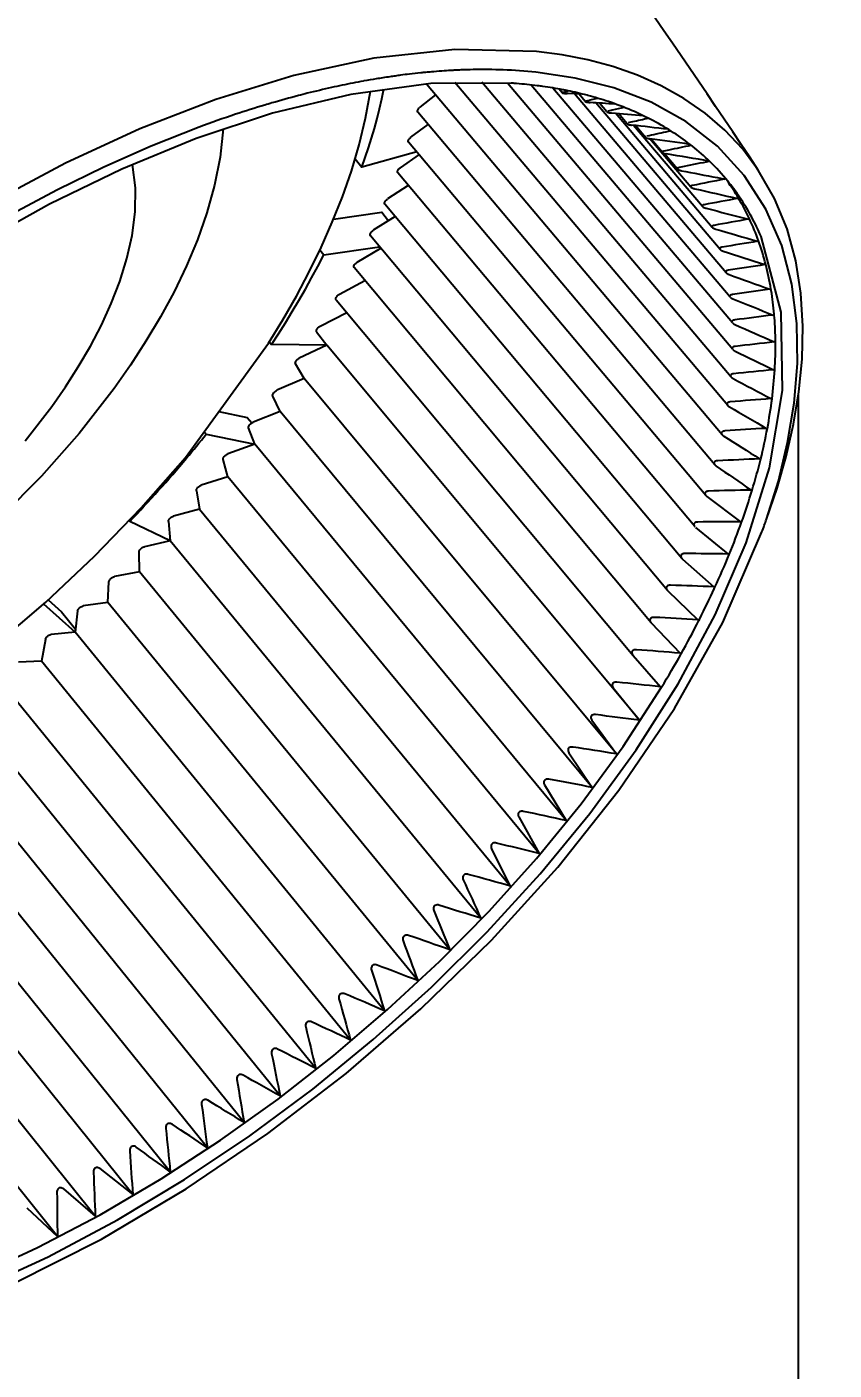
# Model space of a CAD drawing. Header units: millimetres. Extents: x 14 to 828, y 15 to 581.
# Drawn here: x 373.42 to 381.86, y 337.9 to 351.95 of the extents above; entities that cross this region are included whole.
import ezdxf

# ---------------------------------------------------------------- set-up
doc = ezdxf.new("R2010")
doc.units = ezdxf.units.MM
doc.header["$LTSCALE"] = 0.2
doc.layers.get('Defpoints').update_dxf_attribs({"color": 5})
doc.layers.add('1_シンボル', color=2, linetype='Continuous')
doc.layers.add('1_寸法', color=7, linetype='Continuous')
doc.styles.add('Dim', font='simplex.shx', dxfattribs={"width": 0.8, "bigfont": 'extfont2.shx'})
doc.dimstyles.new('1-1', dxfattribs={"dimtxt": 3, "dimasz": 0.75, "dimexe": 0, "dimexo": 1, "dimgap": 0.5, "dimtad": 1, "dimdec": 0, "dimtxsty": 'Dim', "dimblk": 'DOT', "dimcen": 2.5, "dimadec": 0, "dimazin": 0, "dimtfac": 1, "dimtdec": 0, "dimtix": 1, "dimtmove": 2, "dimatfit": 3, "dimldrblk": '引出', "dimfxl": 1, "dimlwd": -1, "dimlwe": -1, "dimarcsym": 0})

# ---------------------------------------------------------------- blocks, each defined once
blk = doc.blocks.new('_Dot')
at = {"color": 0, "linetype": 'ByBlock', "lineweight": -2}
blk.add_line((-0.5, 0), (-1, 0), dxfattribs=at)
at = {"color": 0, "linetype": 'ByBlock', "const_width": 0.5}
blk.add_lwpolyline([(-0.25, 0, 1), (0.25, 0, 1)], format="xyb", close=True, dxfattribs=at)
blk = doc.blocks.new('*D29')
at = {"layer": '1_寸法', "color": 0, "transparency": 16777216}
for p, q in [((381.486, 348.105), (381.486, 332.398)), ((366.629, 337.46), (366.629, 321.753)), ((367.239, 322.19), (380.876, 331.961))]:
    blk.add_line(p, q, dxfattribs=at)
at = {"layer": 'Defpoints', "color": 0, "transparency": 16777216}
for p in [(381.486, 349.335), (366.629, 338.69), (381.486, 332.398)]:
    blk.add_point(p, dxfattribs=at)
at = {"layer": '1_寸法', "color": 0, "transparency": 16777216, "xscale": 0.75, "yscale": 0.75, "zscale": 0.75}
for p, rotation in [((381.486, 332.398), 35.62185174141415), ((366.629, 321.753), 215.6218517414142)]:
    blk.add_blockref('_Dot', p, dxfattribs=dict(at, rotation=rotation))
at = {"layer": '1_寸法', "color": 0, "transparency": 16777216, "insert": (372.893, 328.701), "char_height": 3, "attachment_point": 5, "rotation": 35.6219, "style": 'Dim'}
blk.add_mtext('%%C78', dxfattribs=at)
blk = doc.blocks.new('引出')
at = {"color": 0, "linetype": 'ByBlock', "lineweight": -2}
for p, q in [((-3.864, 1.035), (0, 0)), ((0, 0), (-1, 0))]:
    blk.add_line(p, q, dxfattribs=at)

msp = doc.modelspace()

# ---------------------------------------------------------------- linework, layer by layer
at = {"layer": '1_シンボル', "color": 7}
for points in [[(381.067, 350.454, 0.024719), (374.982, 358.684)], [(373.275, 338.807), (374.196, 339.273), (375.083, 339.798), (375.937, 340.377), (376.755, 341.005), (377.536, 341.679), (378.275, 342.399), (378.969, 343.162), (379.61, 343.969), (380.191, 344.822), (380.697, 345.722), (381.106, 346.668, 0.00464), (381.153, 346.802), (381.277, 347.2), (381.374, 347.605), (381.443, 348.016), (381.477, 348.43), (381.471, 348.847), (381.419, 349.26), (381.312, 349.663), (381.147, 350.046), (380.921, 350.397), (380.639, 350.704), (380.31, 350.96), (379.946, 351.162), (379.557, 351.312), (379.153, 351.415), (378.741, 351.477, 0.016595), (378.399, 351.501, 0.013679), (378.083, 351.504, 0.005107), (377.957, 351.5, 0.002322), (377.898, 351.497, 0.001793), (377.852, 351.495, 0.00368), (377.756, 351.489, 0.003998), (377.647, 351.48, 0.002154), (377.587, 351.475, 0.001787), (377.537, 351.47, 0.004121), (377.418, 351.457, 0.003019), (377.328, 351.445), (377.324, 351.445, 0.001881), (377.267, 351.437, 0.001783), (377.212, 351.429, 0.0045), (377.07, 351.407, 0.003968), (376.941, 351.385), (376.938, 351.384, 0.006566), (376.714, 351.34, 0.003138), (376.603, 351.316, 0.006861), (376.349, 351.256)], [(372.894, 338.745), (373.639, 339.088), (374.363, 339.473), (375.066, 339.895), (375.747, 340.352), (376.406, 340.84), (377.04, 341.36), (377.65, 341.908), (378.232, 342.486), (378.785, 343.091), (379.305, 343.725), (379.788, 344.388), (380.228, 345.08), (380.616, 345.803), (380.94, 346.556), (381.183, 347.339), (381.319, 348.148), (381.307, 348.968), (381.096, 349.76, 0.022306), (380.998, 349.962, 0.025308), (380.871, 350.171, 0.021762), (380.747, 350.338, 0.028967), (380.56, 350.542, 0.024497), (380.379, 350.702, 0.023536), (380.182, 350.844, 0.022429), (379.97, 350.969, 0.021161), (379.742, 351.077, 0.01989), (379.5, 351.169, 0.015908), (379.283, 351.234), (379.276, 351.236, 0.013352), (379.074, 351.283, 0.002831), (379.029, 351.292), (379.022, 351.293, 0.012414), (378.812, 351.328, 0.002661), (378.764, 351.335), (378.758, 351.335, 0.006027), (378.647, 351.348, 0.005669), (378.539, 351.358, 0.002495), (378.489, 351.362), (378.483, 351.362), (377.641, 351.357), (376.806, 351.243), (375.987, 351.047), (375.188, 350.783), (374.408, 350.463), (373.651, 350.096), (372.915, 349.686)], [(376.349, 351.256, 0.002418), (376.257, 351.232, 0.007055), (375.978, 351.155, 0.001796), (375.905, 351.133, 0.007217), (375.6, 351.037, 0.00857), (375.217, 350.902), (374.715, 350.703), (374.221, 350.484), (373.736, 350.246), (373.26, 349.991)], [(379.568, 351.143, 0.000824), (379.308, 351.16)], [(379.665, 351.108, 0.001359), (379.539, 351.081), (379.527, 351.078), (379.495, 351.071)], [(379.868, 351.02, 0.001018), (379.533, 351.05)], [(379.918, 350.993, 0.001596), (379.753, 350.957), (379.735, 350.953), (379.707, 350.947)], [(380.122, 350.88, 0.001118), (379.742, 350.924)], [(380.151, 350.861, 0.001752), (379.95, 350.818), (379.927, 350.812), (379.902, 350.807)], [(380.349, 350.722, 0.001184), (379.934, 350.781)], [(380.363, 350.711, 0.001852), (380.13, 350.662), (380.079, 350.651)], [(380.552, 350.547, 0.001228), (380.108, 350.622)], [(380.555, 350.544, 0.001918), (380.291, 350.49), (380.238, 350.479)], [(380.264, 350.447, -0.00102), (380.64, 350.374), (380.716, 350.358, 0.002287), (380.379, 350.292)], [(372.856, 338.873), (373.528, 339.183), (374.183, 339.527), (374.821, 339.902), (375.441, 340.306), (376.043, 340.737), (376.626, 341.193), (377.189, 341.673), (377.731, 342.176), (378.251, 342.703), (378.746, 343.253), (379.214, 343.826), (379.652, 344.423), (380.055, 345.044, 0.009105), (380.26, 345.394, 0.009573), (380.446, 345.743), (380.454, 345.76, 0.009216), (380.607, 346.075), (380.614, 346.09, 0.010777), (380.763, 346.433, 0.011475), (380.893, 346.772, 0.012289), (381.003, 347.105, 0.013156), (381.093, 347.432, 0.014141), (381.162, 347.751, 0.015246), (381.211, 348.062, 0.016402), (381.24, 348.364, 0.017684), (381.247, 348.656, 0.002338), (381.247, 348.693, 0.016643), (381.234, 348.937), (381.233, 348.947, 0.018466), (381.203, 349.193, 0.001261), (381.2, 349.209, 0.021801), (381.145, 349.467, 0.023019), (381.07, 349.713, 0.024075), (380.974, 349.944, 0.024925), (380.859, 350.161, 0.021678), (380.744, 350.336)], [(380.402, 350.258, -0.001174), (380.85, 350.156, 0.002201), (380.501, 350.091)], [(380.521, 350.054, -0.00113), (380.965, 349.939, 0.002122), (380.604, 349.875)], [(380.62, 349.836, -0.001084), (381.06, 349.708, 0.002051), (380.688, 349.646)], [(380.701, 349.605, -0.001036), (381.134, 349.464, 0.001985), (380.752, 349.405)], [(380.761, 349.361, -0.000985), (381.189, 349.206, 0.001924), (380.796, 349.151)], [(376.652, 349.097), (379.758, 345.377), (380.044, 345.049, 0.001376), (379.588, 345.097)], [(380.802, 349.105, -0.000931), (381.222, 348.937, 0.001868), (380.821, 348.886)], [(380.823, 348.838, -0.000874), (381.235, 348.656, 0.001815), (380.825, 348.609)], [(380.824, 348.56, -0.000814), (381.228, 348.364, 0.001767), (380.809, 348.323)], [(380.804, 348.272, -0.00075), (381.199, 348.063, 0.00172), (380.773, 348.028)], [(380.765, 347.976, -0.000683), (381.15, 347.752, 0.001677), (380.718, 347.725)], [(374.486, 346.785), (374.492, 346.778, 0.015776), (375.086, 347.439, 0.006123), (375.293, 347.691), (375.8, 347.585), (375.518, 347.485)], [(380.706, 347.671, -0.000613), (381.081, 347.433, 0.001636), (380.643, 347.413)], [(380.627, 347.358, -0.00054), (380.991, 347.107, 0.001596), (380.548, 347.096)], [(375.189, 347.099), (375.223, 346.908), (378.476, 342.964, 0.001138), (378.034, 343.087)], [(380.529, 347.039), (380.881, 346.775, 0.001558), (380.434, 346.772)], [(380.412, 346.715), (380.752, 346.437, 0.00152), (380.301, 346.443)], [(380.276, 346.385), (380.603, 346.095, 0.001484), (380.149, 346.111)], [(377.352, 342.393, 0.000679), (377.504, 341.976), (374.263, 345.931), (374.274, 346.146)], [(380.121, 346.052), (380.435, 345.749, 0.001448), (379.98, 345.775)], [(377.022, 342.085, 0.000748), (377.158, 341.66), (373.921, 345.619), (373.593, 345.913)], [(379.948, 345.716), (380.249, 345.4, 0.001412), (379.792, 345.437)], [(379.55, 345.038), (379.823, 344.698, 0.001339), (379.366, 344.758)], [(375.613, 340.94, 0.000986), (375.688, 340.492), (372.469, 344.465), (372.554, 344.709)], [(379.326, 344.698), (379.584, 344.347, 0.001302), (379.129, 344.419)], [(374.87, 340.43, 0.001087), (374.916, 339.976), (371.706, 343.955), (371.59, 344.407), (371.584, 344.414)], [(379.086, 344.359), (379.33, 343.997, 0.001263), (378.877, 344.081)], [(375.244, 340.679, 0.001038), (375.304, 340.228), (372.089, 344.204), (371.886, 344.249)], [(374.493, 340.194, 0.001133), (374.524, 339.737), (371.319, 343.719), (371.447, 343.972)], [(378.831, 344.022), (379.059, 343.65, 0.001223), (378.61, 343.746)], [(373.731, 339.761, 0.001219), (373.736, 339.301), (370.54, 343.288), (370.535, 343.804), (370.523, 343.819)], [(378.561, 343.687), (378.774, 343.305, 0.001181), (378.328, 343.414)], [(374.113, 339.97, 0.001177), (374.131, 339.512), (370.93, 343.496), (370.76, 343.58)], [(377.981, 343.03, 0.000533), (378.164, 342.629, 0.001092), (377.727, 342.764)], [(377.672, 342.708, 0.000608), (377.839, 342.299, 0.001043), (377.409, 342.448)], [(377.504, 341.976, 0.000991), (377.08, 342.138)], [(377.158, 341.66, 0.000937), (376.742, 341.837)], [(376.681, 341.785, 0.000812), (376.802, 341.354, 0.000879), (376.394, 341.544)], [(376.333, 341.493, 0.000874), (376.438, 341.056, 0.000818), (376.039, 341.26)], [(375.976, 341.211, 0.000932), (376.066, 340.769, 0.000754), (375.677, 340.987)], [(375.688, 340.492, 0.000686), (375.309, 340.724)], [(375.304, 340.228, 0.000615), (374.936, 340.473)], [(374.916, 339.976, 0.00054), (374.559, 340.234)]]:
    msp.add_lwpolyline(points, format="xyb", dxfattribs=at)
for points in [[(381.154, 346.801), (381.264, 347.127), (381.359, 347.458), (381.435, 347.794), (381.492, 348.134), (381.526, 348.476), (381.534, 348.821), (381.513, 349.165), (381.459, 349.505), (381.368, 349.837), (381.238, 350.156), (381.067, 350.454), (380.905, 350.672), (380.719, 350.871), (380.512, 351.048), (380.289, 351.203), (380.052, 351.336), (379.803, 351.446), (379.547, 351.536), (379.284, 351.606), (379.017, 351.658), (378.748, 351.694), (377.894, 351.715), (377.044, 351.622), (376.209, 351.442), (375.392, 351.192), (374.596, 350.883), (373.82, 350.525), (373.067, 350.123)], [(373.079, 345.48), (373.613, 345.935), (374.125, 346.415), (374.613, 346.919), (375.074, 347.448), (375.944, 348.642), (376.093, 348.887), (376.235, 349.135), (376.369, 349.388), (376.495, 349.645), (376.611, 349.907), (376.717, 350.173), (376.811, 350.443), (376.893, 350.718), (376.96, 350.997), (377.011, 351.278)], [(376.849, 350.572), (376.921, 350.484), (376.956, 350.584), (376.989, 350.685), (377.021, 350.787), (377.051, 350.889), (377.079, 350.991), (377.105, 351.094), (377.129, 351.198), (377.151, 351.302)], [(377.691, 351.24), (377.528, 351.111)], [(380.69, 347.684), (377.597, 351.351)], [(380.747, 347.99), (377.893, 351.369)], [(380.783, 348.288), (378.176, 351.373)], [(380.8, 348.577), (378.442, 351.363)], [(380.797, 348.855), (378.691, 351.342)], [(380.774, 349.123), (378.919, 351.311)], [(379.014, 351.262), (378.983, 351.299)], [(379.016, 351.261), (379.021, 351.259), (379.027, 351.257), (379.032, 351.256), (379.038, 351.256), (379.044, 351.255), (379.05, 351.254), (379.055, 351.254), (379.061, 351.253), (379.067, 351.253)], [(379.023, 351.268), (379.062, 351.276), (379.079, 351.28)], [(379.228, 351.246), (379.067, 351.253)], [(380.731, 349.379), (379.145, 351.25)], [(379.257, 351.171), (379.192, 351.248)], [(380.614, 347.37), (377.505, 351.06), (377.502, 351.066), (377.502, 351.073), (377.504, 351.081), (377.508, 351.088), (377.512, 351.095), (377.517, 351.101), (377.522, 351.106), (377.528, 351.111)], [(379.257, 351.171), (379.262, 351.168), (379.267, 351.166), (379.272, 351.165), (379.277, 351.164), (379.282, 351.163), (379.287, 351.162), (379.292, 351.162), (379.298, 351.161), (379.303, 351.161), (379.308, 351.16)], [(379.267, 351.178), (379.302, 351.186), (379.309, 351.187), (379.386, 351.204)], [(380.668, 349.623), (379.367, 351.156)], [(379.484, 351.062), (379.407, 351.154)], [(379.484, 351.062), (379.486, 351.06), (379.492, 351.058), (379.498, 351.056), (379.503, 351.055), (379.509, 351.053), (379.515, 351.052), (379.521, 351.052), (379.527, 351.051), (379.533, 351.05)], [(380.586, 349.854), (379.573, 351.047)], [(379.695, 350.937), (379.604, 351.044)], [(375.47, 350.884), (375.439, 350.587), (375.38, 350.294), (375.3, 350.007), (375.201, 349.725), (375.086, 349.45), (374.957, 349.181), (374.815, 348.919), (374.662, 348.662), (374.5, 348.412), (374.329, 348.168), (373.963, 347.699), (373.57, 347.253), (373.151, 346.831)], [(377.434, 350.797), (377.614, 350.931)], [(379.696, 350.936), (379.701, 350.933), (379.706, 350.931), (379.711, 350.929), (379.716, 350.928), (379.721, 350.927), (379.726, 350.926), (379.732, 350.925), (379.737, 350.924), (379.742, 350.924)], [(380.484, 350.072), (379.762, 350.921)], [(379.889, 350.795), (379.784, 350.919)], [(380.518, 347.05), (377.409, 350.744), (377.406, 350.751), (377.406, 350.758), (377.409, 350.766), (377.413, 350.774), (377.418, 350.781), (377.423, 350.787), (377.428, 350.792), (377.434, 350.797)], [(379.89, 350.802), (379.888, 350.801)], [(379.888, 350.797), (379.889, 350.795), (379.893, 350.792), (379.898, 350.789), (379.903, 350.788), (379.908, 350.786), (379.913, 350.785), (379.918, 350.783), (379.923, 350.782), (379.929, 350.781), (379.934, 350.781)], [(380.363, 350.275), (379.934, 350.78)], [(380.065, 350.637), (379.944, 350.779)], [(377.494, 350.643), (376.921, 350.484)], [(377.518, 350.615), (377.321, 350.477)], [(380.079, 350.651), (380.077, 350.65), (380.074, 350.65), (380.072, 350.649), (380.07, 350.648), (380.068, 350.647), (380.066, 350.646), (380.064, 350.644), (380.063, 350.642), (380.064, 350.639), (380.065, 350.637), (380.069, 350.634), (380.073, 350.631), (380.078, 350.629), (380.083, 350.628), (380.088, 350.626), (380.093, 350.625), (380.098, 350.624), (380.103, 350.623), (380.108, 350.622)], [(380.223, 350.464), (380.084, 350.627)], [(373.398, 347.623), (373.677, 347.982), (373.82, 348.185), (373.954, 348.395), (374.08, 348.61), (374.195, 348.83), (374.298, 349.057), (374.387, 349.289), (374.461, 349.527), (374.516, 349.769), (374.548, 350.016), (374.552, 350.266), (374.522, 350.513)], [(380.403, 346.724), (377.295, 350.423), (377.292, 350.429), (377.292, 350.437), (377.294, 350.445), (377.299, 350.453), (377.304, 350.461), (377.31, 350.467), (377.315, 350.472), (377.321, 350.477)], [(380.238, 350.479), (380.236, 350.478), (380.233, 350.478), (380.231, 350.477), (380.228, 350.476), (380.226, 350.475), (380.224, 350.473), (380.222, 350.471), (380.221, 350.469), (380.222, 350.466), (380.223, 350.464), (380.227, 350.46), (380.232, 350.457), (380.237, 350.455), (380.243, 350.453), (380.248, 350.451), (380.253, 350.45), (380.259, 350.448), (380.264, 350.447)], [(377.403, 350.293), (377.19, 350.152)], [(380.379, 350.292), (380.373, 350.291), (380.371, 350.29), (380.369, 350.289), (380.367, 350.288), (380.365, 350.287), (380.363, 350.286), (380.362, 350.284), (380.361, 350.282), (380.361, 350.279), (380.361, 350.277), (380.363, 350.275), (380.367, 350.271), (380.371, 350.268), (380.376, 350.266), (380.381, 350.264), (380.386, 350.262), (380.392, 350.261), (380.397, 350.259), (380.402, 350.258)], [(380.268, 346.392), (377.161, 350.096), (377.158, 350.103), (377.158, 350.111), (377.161, 350.119), (377.164, 350.126), (377.168, 350.132), (377.173, 350.137), (377.178, 350.142), (377.184, 350.147), (377.19, 350.152)], [(376.623, 349.939), (377.128, 350.012), (377.2, 349.923)], [(380.501, 350.091), (380.498, 350.09), (380.495, 350.089), (380.492, 350.088), (380.489, 350.087), (380.486, 350.085), (380.484, 350.083), (380.482, 350.081), (380.481, 350.078), (380.482, 350.075), (380.484, 350.072), (380.487, 350.068), (380.492, 350.065), (380.496, 350.063), (380.501, 350.061), (380.506, 350.059), (380.511, 350.057), (380.516, 350.055), (380.521, 350.054)], [(377.27, 349.966), (377.04, 349.823)], [(380.604, 349.875), (380.601, 349.875), (380.598, 349.874), (380.594, 349.873), (380.591, 349.871), (380.588, 349.87), (380.585, 349.867), (380.583, 349.864), (380.583, 349.861), (380.584, 349.857), (380.586, 349.854), (380.589, 349.851), (380.593, 349.848), (380.597, 349.845), (380.602, 349.843), (380.606, 349.841), (380.611, 349.839), (380.616, 349.838), (380.62, 349.836)], [(380.116, 346.057), (377.009, 349.766), (377.006, 349.773), (377.007, 349.781), (377.009, 349.789), (377.013, 349.796), (377.017, 349.803), (377.022, 349.808), (377.028, 349.813), (377.034, 349.818), (377.04, 349.823)], [(376.447, 348.761), (376.554, 348.621), (375.975, 348.628), (376.049, 348.742), (376.121, 348.857), (376.192, 348.973), (376.262, 349.09), (376.329, 349.208), (376.395, 349.326), (376.46, 349.446), (376.522, 349.567), (377.106, 349.651)], [(376.481, 349.618), (376.522, 349.567)], [(376.872, 349.491), (377.119, 349.635)], [(380.688, 349.646), (380.684, 349.646), (380.681, 349.645), (380.677, 349.644), (380.673, 349.642), (380.67, 349.64), (380.667, 349.637), (380.665, 349.634), (380.665, 349.63), (380.666, 349.627), (380.668, 349.623), (380.671, 349.62), (380.675, 349.617), (380.679, 349.614), (380.683, 349.612), (380.687, 349.61), (380.692, 349.608), (380.696, 349.607), (380.701, 349.605)], [(376.839, 349.433), (376.836, 349.44), (376.837, 349.448), (376.84, 349.457), (376.844, 349.464), (376.848, 349.47), (376.854, 349.476), (376.859, 349.481), (376.866, 349.486), (376.872, 349.491)], [(379.945, 345.719), (376.839, 349.433)], [(376.687, 349.156), (376.95, 349.3)], [(380.752, 349.405), (380.748, 349.404), (380.744, 349.403), (380.74, 349.402), (380.736, 349.4), (380.732, 349.398), (380.729, 349.395), (380.727, 349.391), (380.727, 349.387), (380.728, 349.383), (380.731, 349.379), (380.734, 349.376), (380.737, 349.373), (380.741, 349.371), (380.745, 349.368), (380.749, 349.366), (380.753, 349.364), (380.757, 349.363), (380.761, 349.361)], [(376.652, 349.097), (376.649, 349.104), (376.649, 349.113), (376.652, 349.122), (376.657, 349.129), (376.662, 349.136), (376.667, 349.142), (376.673, 349.147), (376.68, 349.152), (376.687, 349.156)], [(380.796, 349.151), (380.792, 349.15), (380.789, 349.149), (380.785, 349.148), (380.782, 349.147), (380.778, 349.145), (380.775, 349.143), (380.772, 349.14), (380.77, 349.137)], [(380.774, 349.123), (380.777, 349.12), (380.78, 349.117), (380.783, 349.115), (380.787, 349.113), (380.791, 349.11), (380.794, 349.109), (380.798, 349.107), (380.802, 349.105)], [(376.485, 348.821), (376.764, 348.963)], [(380.821, 348.886), (380.817, 348.885), (380.813, 348.884), (380.809, 348.883), (380.805, 348.882), (380.802, 348.88), (380.798, 348.878), (380.795, 348.875), (380.793, 348.872), (380.792, 348.868)], [(380.797, 348.855), (380.8, 348.853), (380.803, 348.85), (380.806, 348.847), (380.809, 348.845), (380.812, 348.843), (380.816, 348.841), (380.819, 348.84), (380.823, 348.838)], [(376.447, 348.761), (376.444, 348.769), (376.445, 348.778), (376.449, 348.786), (376.453, 348.794), (376.459, 348.801), (376.464, 348.806), (376.471, 348.812), (376.478, 348.817), (376.485, 348.821)], [(375.952, 348.656), (375.975, 348.628)], [(379.823, 344.698), (376.554, 348.621), (376.266, 348.485)], [(380.825, 348.609), (380.821, 348.609), (380.817, 348.608), (380.813, 348.607), (380.809, 348.606), (380.805, 348.604), (380.801, 348.602), (380.798, 348.599), (380.796, 348.596), (380.795, 348.592)], [(380.8, 348.577), (380.803, 348.574), (380.805, 348.572), (380.808, 348.569), (380.811, 348.567), (380.814, 348.565), (380.817, 348.563), (380.82, 348.562), (380.823, 348.56)], [(376.226, 348.426), (376.223, 348.433), (376.225, 348.442), (376.229, 348.451), (376.234, 348.459), (376.239, 348.465), (376.245, 348.471), (376.252, 348.476), (376.259, 348.481), (376.266, 348.485)], [(376.318, 348.274), (376.226, 348.426)], [(380.809, 348.323), (380.805, 348.323), (380.801, 348.322), (380.797, 348.321), (380.793, 348.32), (380.789, 348.318), (380.785, 348.316), (380.782, 348.313), (380.779, 348.31), (380.777, 348.306), (380.777, 348.302)], [(380.783, 348.288), (380.786, 348.286), (380.788, 348.284), (380.79, 348.281), (380.793, 348.279), (380.796, 348.277), (380.799, 348.276), (380.801, 348.274), (380.804, 348.272)], [(375.988, 348.09), (375.987, 348.098), (375.988, 348.106), (375.991, 348.114), (375.995, 348.12), (376, 348.126), (376.006, 348.132), (376.012, 348.137), (376.018, 348.142), (376.025, 348.146), (376.032, 348.15)], [(379.584, 344.347), (376.318, 348.274), (376.032, 348.15)], [(379.33, 343.997), (376.067, 347.928), (375.988, 348.09)], [(380.773, 348.028), (380.769, 348.028), (380.765, 348.027), (380.76, 348.026), (380.756, 348.025), (380.752, 348.023), (380.748, 348.021), (380.745, 348.018), (380.742, 348.015), (380.74, 348.011), (380.74, 348.006), (380.74, 348.004), (380.74, 348.002), (380.741, 348), (380.742, 347.998), (380.743, 347.996), (380.744, 347.994), (380.745, 347.992), (380.747, 347.99), (380.749, 347.988), (380.751, 347.986), (380.753, 347.984), (380.755, 347.982), (380.758, 347.98), (380.76, 347.979), (380.763, 347.977), (380.765, 347.976)], [(375.424, 347.929), (375.722, 347.867), (375.769, 347.809)], [(376.067, 347.928), (375.782, 347.816)], [(375.736, 347.757), (375.735, 347.765), (375.737, 347.773), (375.74, 347.78), (375.745, 347.787), (375.75, 347.793), (375.755, 347.799), (375.761, 347.804), (375.768, 347.809), (375.775, 347.813), (375.782, 347.816)], [(379.059, 343.65), (375.8, 347.585), (375.736, 347.757)], [(375.271, 347.718), (375.293, 347.691)], [(380.718, 347.725), (380.713, 347.724), (380.709, 347.723), (380.704, 347.722), (380.7, 347.721), (380.696, 347.719), (380.692, 347.717), (380.688, 347.715), (380.685, 347.711), (380.683, 347.707), (380.682, 347.703), (380.682, 347.7), (380.683, 347.698), (380.683, 347.695), (380.684, 347.693), (380.686, 347.69), (380.687, 347.688), (380.688, 347.686), (380.69, 347.684), (380.692, 347.682), (380.694, 347.68), (380.696, 347.678), (380.699, 347.676), (380.701, 347.674), (380.704, 347.672), (380.706, 347.671)], [(375.469, 347.426), (375.469, 347.434), (375.471, 347.442), (375.475, 347.45), (375.479, 347.456), (375.485, 347.462), (375.49, 347.468), (375.497, 347.473), (375.503, 347.478), (375.51, 347.482), (375.518, 347.485)], [(375.518, 347.244), (375.469, 347.426)], [(380.643, 347.413), (380.637, 347.413), (380.632, 347.412), (380.627, 347.411), (380.623, 347.41), (380.618, 347.408), (380.613, 347.405), (380.61, 347.401), (380.607, 347.397), (380.605, 347.392), (380.605, 347.387), (380.606, 347.385), (380.606, 347.382), (380.607, 347.38), (380.608, 347.378), (380.609, 347.376), (380.611, 347.374), (380.612, 347.372), (380.614, 347.37), (380.615, 347.368), (380.617, 347.367), (380.619, 347.365), (380.621, 347.363), (380.623, 347.361), (380.625, 347.36), (380.627, 347.358)], [(378.774, 343.305), (375.518, 347.244), (375.24, 347.157)], [(375.189, 347.099), (375.189, 347.107), (375.192, 347.115), (375.196, 347.122), (375.2, 347.129), (375.206, 347.135), (375.212, 347.14), (375.218, 347.145), (375.225, 347.15), (375.232, 347.154), (375.24, 347.157)], [(380.548, 347.096), (380.543, 347.095), (380.537, 347.095), (380.532, 347.093), (380.527, 347.092), (380.522, 347.09), (380.518, 347.087), (380.514, 347.084), (380.511, 347.079), (380.509, 347.074), (380.509, 347.069), (380.509, 347.066), (380.51, 347.064), (380.511, 347.061), (380.512, 347.059), (380.513, 347.056), (380.514, 347.054), (380.516, 347.052), (380.518, 347.05), (380.519, 347.048), (380.521, 347.047), (380.522, 347.045), (380.524, 347.043), (380.526, 347.042), (380.527, 347.041), (380.529, 347.039)], [(375.223, 346.908), (374.949, 346.833)], [(378.164, 342.629), (374.915, 346.576), (374.492, 346.778)], [(374.896, 346.776), (374.915, 346.576), (374.645, 346.514)], [(374.896, 346.776), (374.897, 346.784), (374.899, 346.792), (374.903, 346.799), (374.908, 346.806), (374.914, 346.812), (374.92, 346.817), (374.927, 346.822), (374.934, 346.826), (374.941, 346.83), (374.949, 346.833)], [(380.434, 346.772), (380.428, 346.772), (380.423, 346.771), (380.418, 346.77), (380.413, 346.769), (380.408, 346.766), (380.403, 346.764), (380.399, 346.76), (380.395, 346.756), (380.393, 346.751), (380.393, 346.746), (380.393, 346.743), (380.394, 346.74), (380.395, 346.737), (380.396, 346.734), (380.397, 346.731), (380.399, 346.728), (380.401, 346.726), (380.403, 346.724)], [(374.59, 346.458), (374.592, 346.466), (374.595, 346.474), (374.599, 346.481), (374.604, 346.488), (374.61, 346.494), (374.616, 346.499), (374.623, 346.504), (374.63, 346.508), (374.638, 346.512), (374.646, 346.514)], [(374.594, 346.25), (374.59, 346.458)], [(380.301, 346.443), (380.295, 346.443), (380.289, 346.442), (380.283, 346.441), (380.277, 346.44), (380.272, 346.437), (380.267, 346.434), (380.262, 346.429), (380.259, 346.424), (380.258, 346.418), (380.258, 346.412), (380.259, 346.409), (380.26, 346.407), (380.261, 346.404), (380.262, 346.402), (380.264, 346.399), (380.265, 346.397), (380.267, 346.395), (380.268, 346.392), (380.276, 346.385)], [(374.274, 346.146), (374.276, 346.155), (374.279, 346.162), (374.284, 346.169), (374.289, 346.176), (374.295, 346.182), (374.301, 346.187), (374.308, 346.192), (374.315, 346.196), (374.323, 346.199), (374.331, 346.201)], [(377.839, 342.299), (374.594, 346.25), (374.331, 346.201)], [(380.149, 346.111), (380.143, 346.11), (380.137, 346.11), (380.131, 346.109), (380.125, 346.107), (380.119, 346.105), (380.114, 346.101), (380.11, 346.097), (380.107, 346.092), (380.105, 346.086), (380.105, 346.08), (380.106, 346.077), (380.106, 346.074), (380.107, 346.071), (380.109, 346.068), (380.11, 346.065), (380.112, 346.062), (380.114, 346.06), (380.116, 346.057)], [(380.116, 346.057), (380.121, 346.052)], [(373.638, 345.959), (373.778, 345.834), (373.925, 345.653)], [(374.263, 345.931), (374.006, 345.895)], [(373.947, 345.842), (373.921, 345.619), (373.671, 345.597)], [(373.947, 345.842), (373.949, 345.85), (373.953, 345.857), (373.958, 345.864), (373.963, 345.871), (373.969, 345.877), (373.975, 345.882), (373.982, 345.886), (373.99, 345.89), (373.998, 345.893), (374.006, 345.895)], [(379.98, 345.775), (379.973, 345.775), (379.967, 345.774), (379.961, 345.773), (379.955, 345.772), (379.949, 345.769), (379.944, 345.766), (379.939, 345.762), (379.936, 345.757), (379.934, 345.75), (379.933, 345.744), (379.934, 345.741), (379.935, 345.737), (379.936, 345.734), (379.937, 345.731), (379.939, 345.728), (379.941, 345.725), (379.943, 345.722), (379.945, 345.719)], [(379.945, 345.719), (379.948, 345.716)], [(373.611, 345.545), (373.569, 345.316), (373.328, 345.307)], [(373.611, 345.545), (373.613, 345.553), (373.617, 345.56), (373.622, 345.567), (373.628, 345.574), (373.634, 345.579), (373.64, 345.584), (373.647, 345.589), (373.655, 345.593), (373.663, 345.595), (373.671, 345.597)], [(379.792, 345.437), (379.783, 345.437), (379.775, 345.436), (379.766, 345.434), (379.758, 345.43), (379.751, 345.425), (379.746, 345.417), (379.744, 345.409), (379.745, 345.4), (379.748, 345.392), (379.752, 345.384), (379.758, 345.377)], [(376.802, 341.354), (373.569, 345.316)], [(379.588, 345.097), (379.579, 345.098), (379.57, 345.097), (379.561, 345.095), (379.553, 345.091), (379.546, 345.086), (379.541, 345.079), (379.538, 345.07), (379.539, 345.062), (379.541, 345.053), (379.545, 345.045), (379.55, 345.038)], [(376.066, 340.769), (372.842, 344.738), (372.913, 344.978)], [(376.438, 341.056), (373.21, 345.022), (372.976, 345.027)], [(379.366, 344.758), (379.358, 344.758), (379.349, 344.758), (379.34, 344.756), (379.331, 344.752), (379.324, 344.747), (379.319, 344.74), (379.316, 344.732), (379.316, 344.723), (379.318, 344.714), (379.321, 344.706), (379.326, 344.698)], [(379.129, 344.419), (379.12, 344.419), (379.111, 344.419), (379.102, 344.417), (379.094, 344.414), (379.086, 344.409), (379.08, 344.402), (379.077, 344.394), (379.077, 344.385), (379.078, 344.376), (379.082, 344.367), (379.086, 344.359)], [(378.877, 344.081), (378.868, 344.082), (378.859, 344.082), (378.849, 344.081), (378.841, 344.077), (378.833, 344.072), (378.827, 344.065), (378.824, 344.057), (378.823, 344.048), (378.824, 344.039), (378.827, 344.03), (378.831, 344.022)], [(378.609, 343.746), (378.6, 343.747), (378.591, 343.747), (378.582, 343.746), (378.573, 343.743), (378.565, 343.738), (378.559, 343.731), (378.555, 343.723), (378.554, 343.714), (378.555, 343.705), (378.557, 343.696), (378.561, 343.687)], [(378.328, 343.414), (378.319, 343.416), (378.31, 343.416), (378.301, 343.415), (378.292, 343.412), (378.284, 343.407), (378.277, 343.401), (378.273, 343.392), (378.272, 343.383), (378.272, 343.374), (378.274, 343.365), (378.278, 343.356)], [(378.476, 342.964), (378.278, 343.356)], [(378.034, 343.087), (378.024, 343.089), (378.014, 343.089), (378.004, 343.088), (377.994, 343.084), (377.986, 343.078), (377.98, 343.07), (377.977, 343.06), (377.976, 343.049), (377.978, 343.039), (377.981, 343.03)], [(377.727, 342.764), (377.717, 342.767), (377.707, 342.767), (377.697, 342.766), (377.687, 342.763), (377.679, 342.757), (377.672, 342.748), (377.669, 342.739), (377.668, 342.728), (377.669, 342.718), (377.672, 342.708)], [(377.409, 342.448), (377.399, 342.451), (377.389, 342.452), (377.379, 342.451), (377.369, 342.447), (377.36, 342.442), (377.354, 342.433), (377.35, 342.424), (377.349, 342.413), (377.349, 342.403), (377.352, 342.393)], [(377.08, 342.138), (377.07, 342.141), (377.06, 342.143), (377.05, 342.142), (377.04, 342.139), (377.031, 342.133), (377.024, 342.125), (377.02, 342.116), (377.019, 342.105), (377.019, 342.095), (377.022, 342.085)], [(376.742, 341.837), (376.732, 341.84), (376.722, 341.842), (376.711, 341.841), (376.701, 341.838), (376.692, 341.833), (376.686, 341.825), (376.681, 341.816), (376.679, 341.805), (376.679, 341.795), (376.681, 341.785)], [(376.394, 341.544), (376.385, 341.547), (376.374, 341.549), (376.364, 341.549), (376.354, 341.547), (376.345, 341.541), (376.338, 341.534), (376.333, 341.524), (376.331, 341.514), (376.331, 341.504), (376.333, 341.493)], [(376.039, 341.26), (376.029, 341.264), (376.019, 341.266), (376.009, 341.266), (375.999, 341.264), (375.99, 341.259), (375.983, 341.251), (375.978, 341.242), (375.975, 341.232), (375.975, 341.222), (375.976, 341.211)], [(375.677, 340.987), (375.667, 340.991), (375.657, 340.993), (375.647, 340.994), (375.637, 340.992), (375.628, 340.987), (375.62, 340.98), (375.615, 340.97), (375.613, 340.96), (375.612, 340.95), (375.613, 340.94)], [(375.309, 340.724), (375.3, 340.729), (375.29, 340.732), (375.279, 340.732), (375.269, 340.73), (375.26, 340.726), (375.252, 340.719), (375.247, 340.71), (375.244, 340.7), (375.243, 340.689), (375.244, 340.679)], [(374.936, 340.473), (374.927, 340.478), (374.917, 340.481), (374.907, 340.482), (374.896, 340.481), (374.887, 340.477), (374.88, 340.469), (374.874, 340.461), (374.871, 340.451), (374.87, 340.44), (374.87, 340.43)], [(374.559, 340.234), (374.551, 340.239), (374.542, 340.243), (374.533, 340.245), (374.524, 340.245), (374.515, 340.242), (374.507, 340.237), (374.501, 340.23), (374.497, 340.221), (374.494, 340.212), (374.493, 340.203), (374.493, 340.194)], [(374.179, 340.009), (374.172, 340.014), (374.163, 340.018), (374.154, 340.02), (374.145, 340.02), (374.136, 340.018), (374.128, 340.013), (374.122, 340.006), (374.117, 339.998), (374.114, 339.989), (374.113, 339.98), (374.113, 339.97)], [(374.179, 340.009), (374.524, 339.737)], [(373.798, 339.797), (373.791, 339.802), (373.782, 339.806), (373.773, 339.809), (373.764, 339.809), (373.755, 339.807), (373.747, 339.803), (373.741, 339.796), (373.736, 339.788), (373.733, 339.779), (373.731, 339.77), (373.731, 339.761)], [(373.798, 339.797), (374.131, 339.512)], [(373.416, 339.599), (373.736, 339.301)]]:
    msp.add_lwpolyline(points, dxfattribs=at)

# ---------------------------------------------------------------- dimensions: what is measured, and where the dimension line sits
at = {"layer": '1_寸法'}
dim = msp.add_aligned_dim(p1=(366.629, 338.69), p2=(381.486, 349.335), distance=-13.768, text='%%C78', dimstyle='1-1', dxfattribs=at)
dim.commit()
dim.dimension.update_dxf_attribs({"geometry": '*D29', "text_midpoint": (372.893, 328.701)})

doc.saveas('drawing.dxf')
